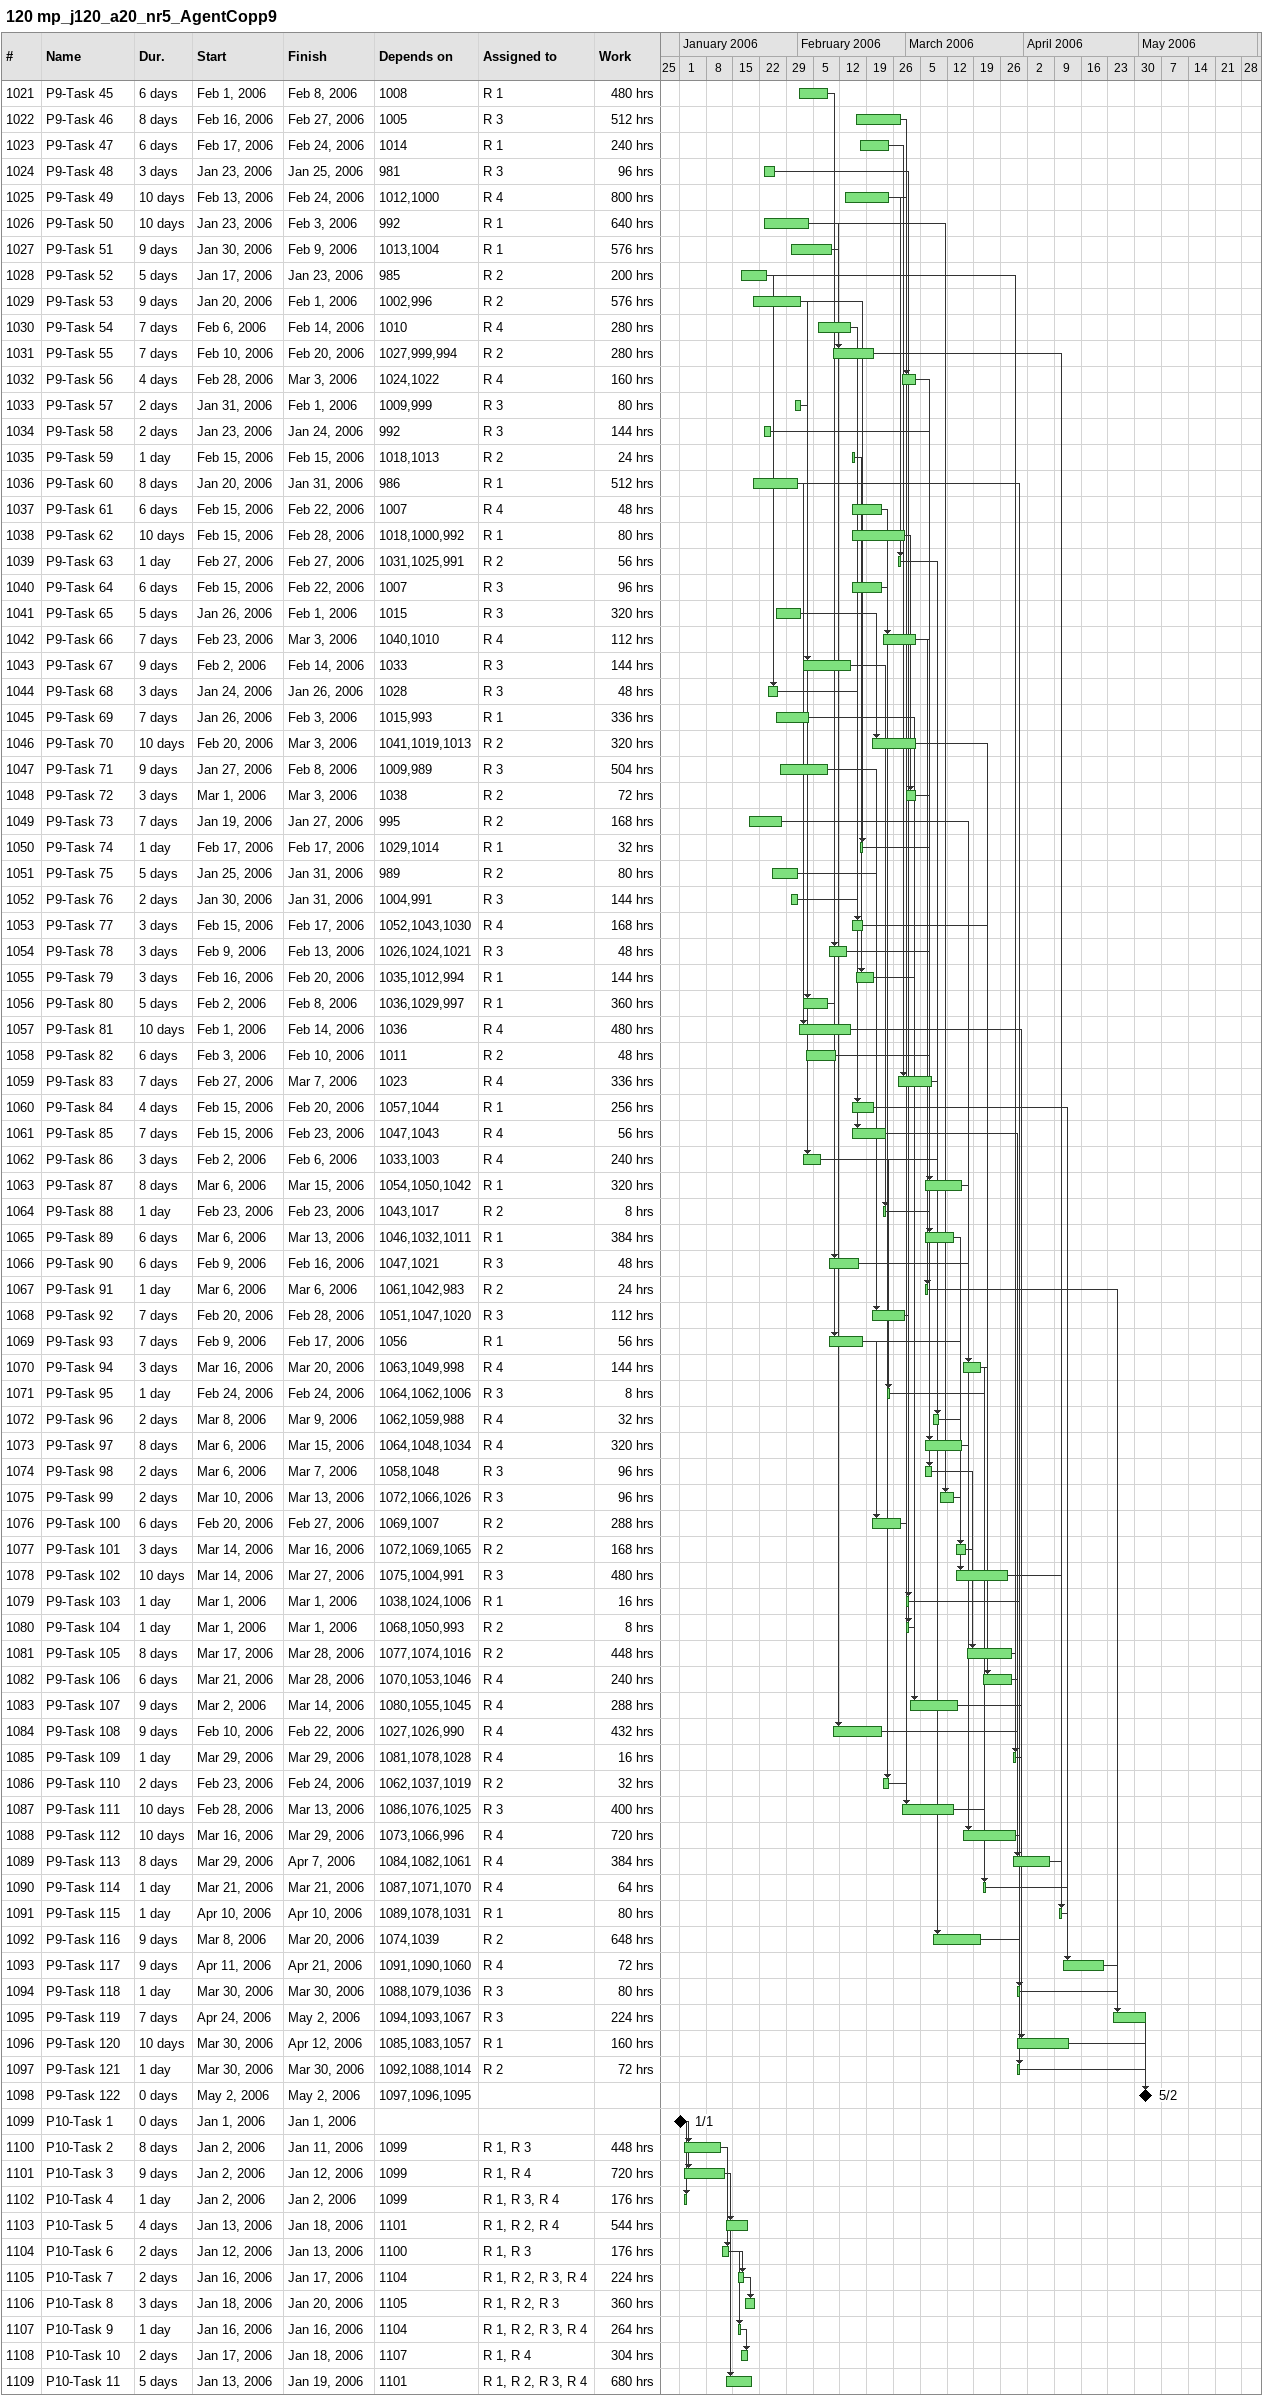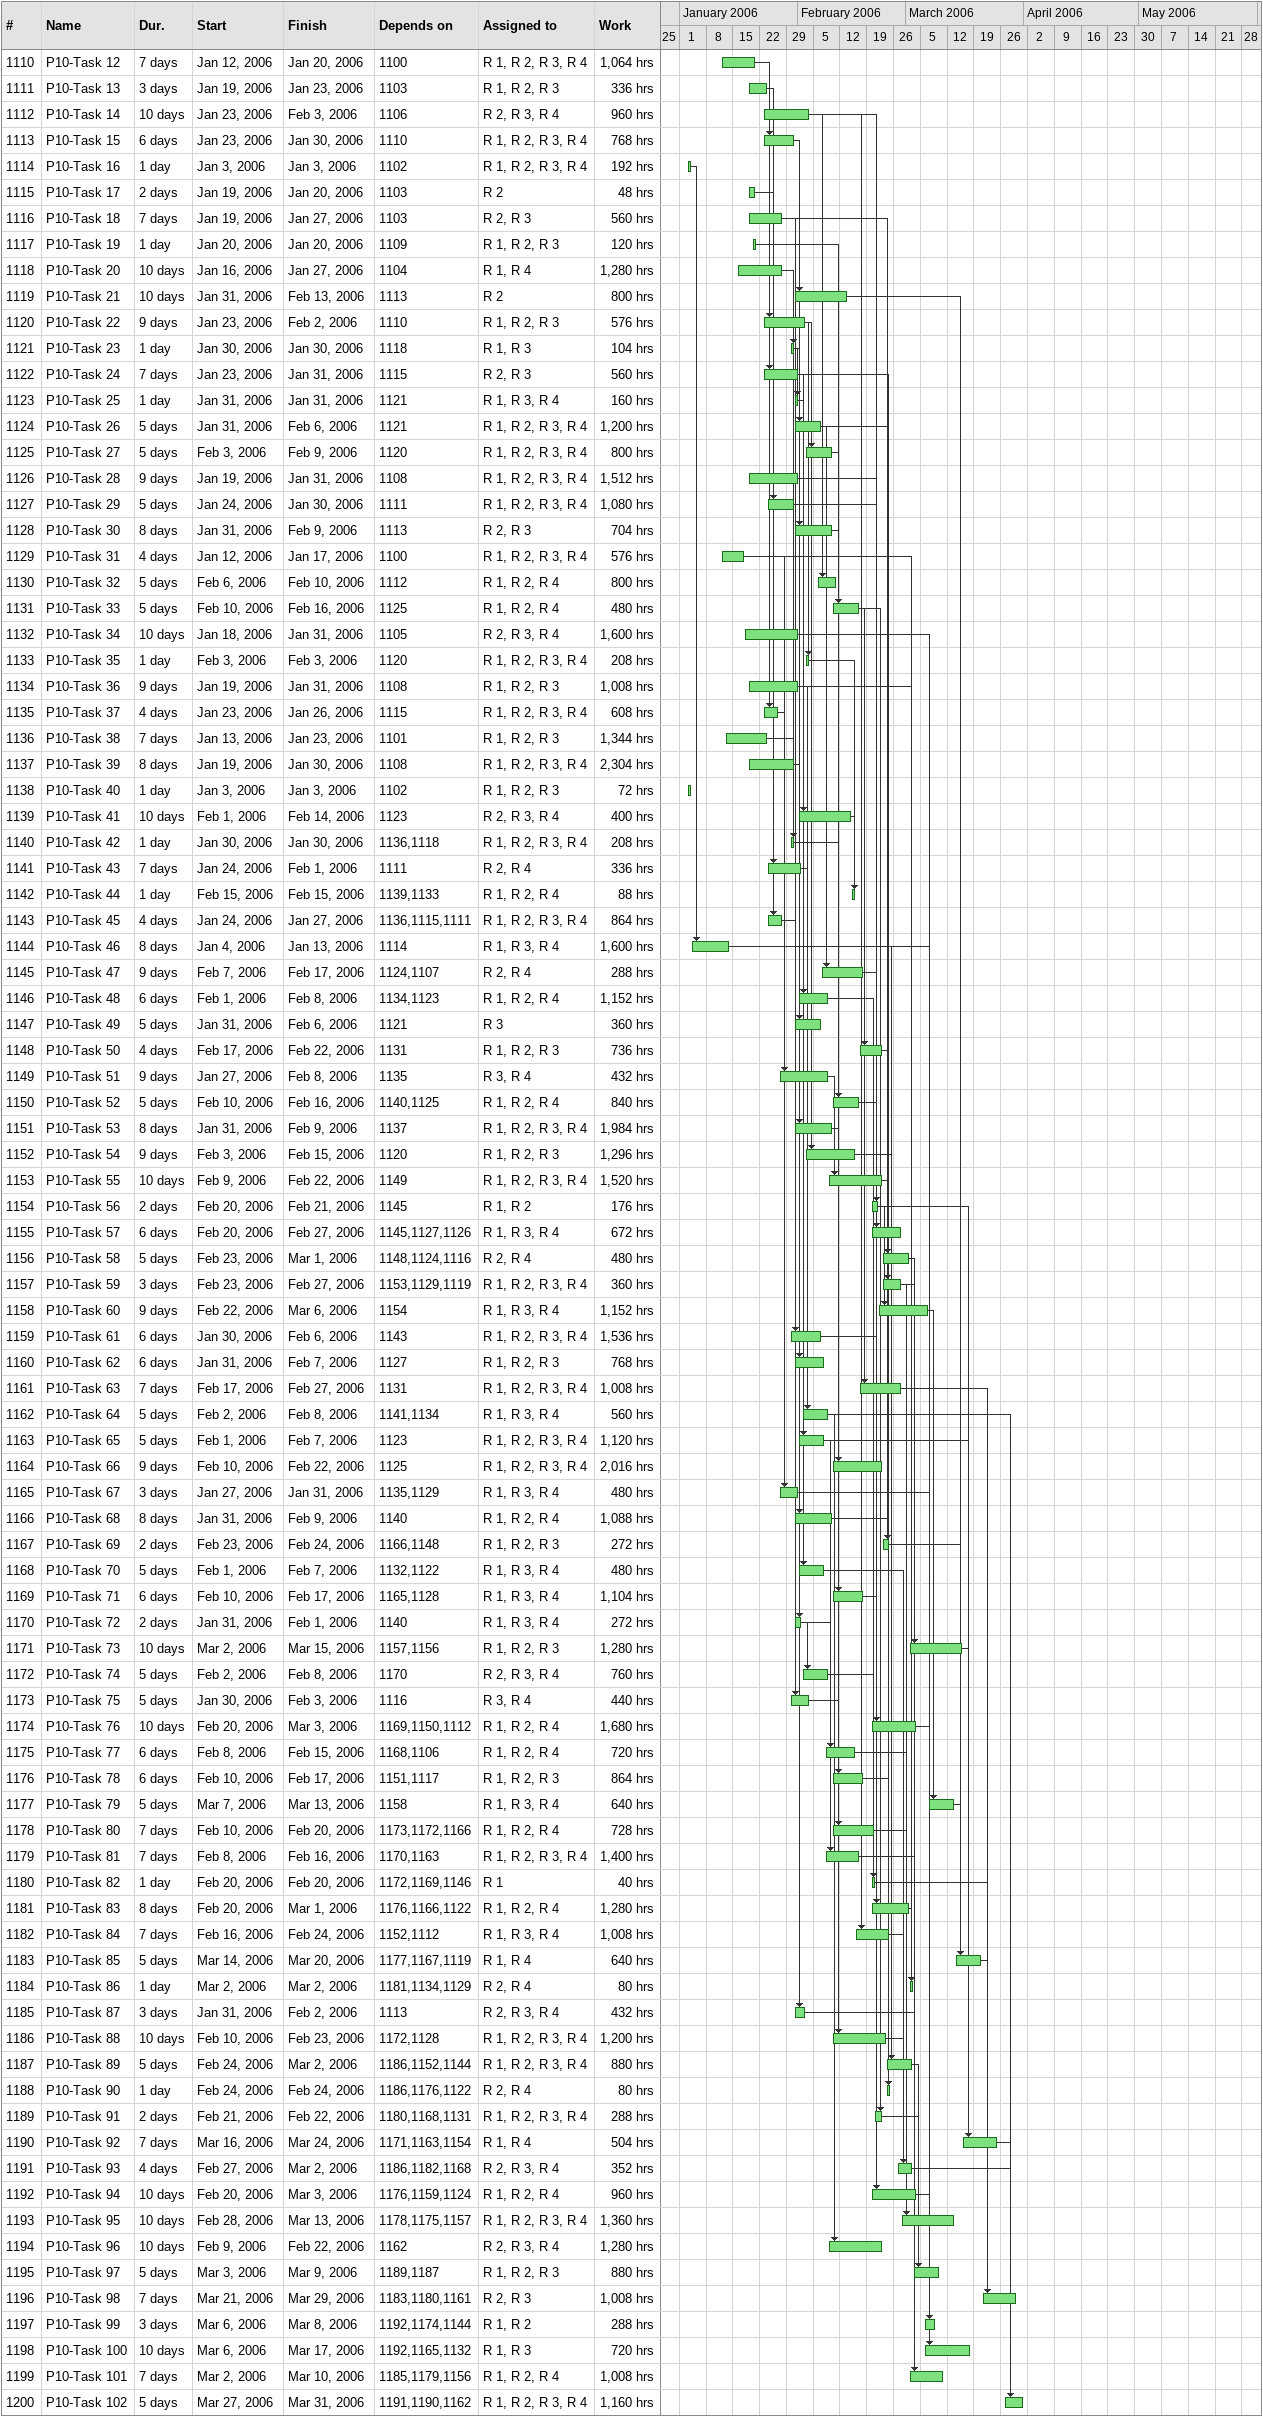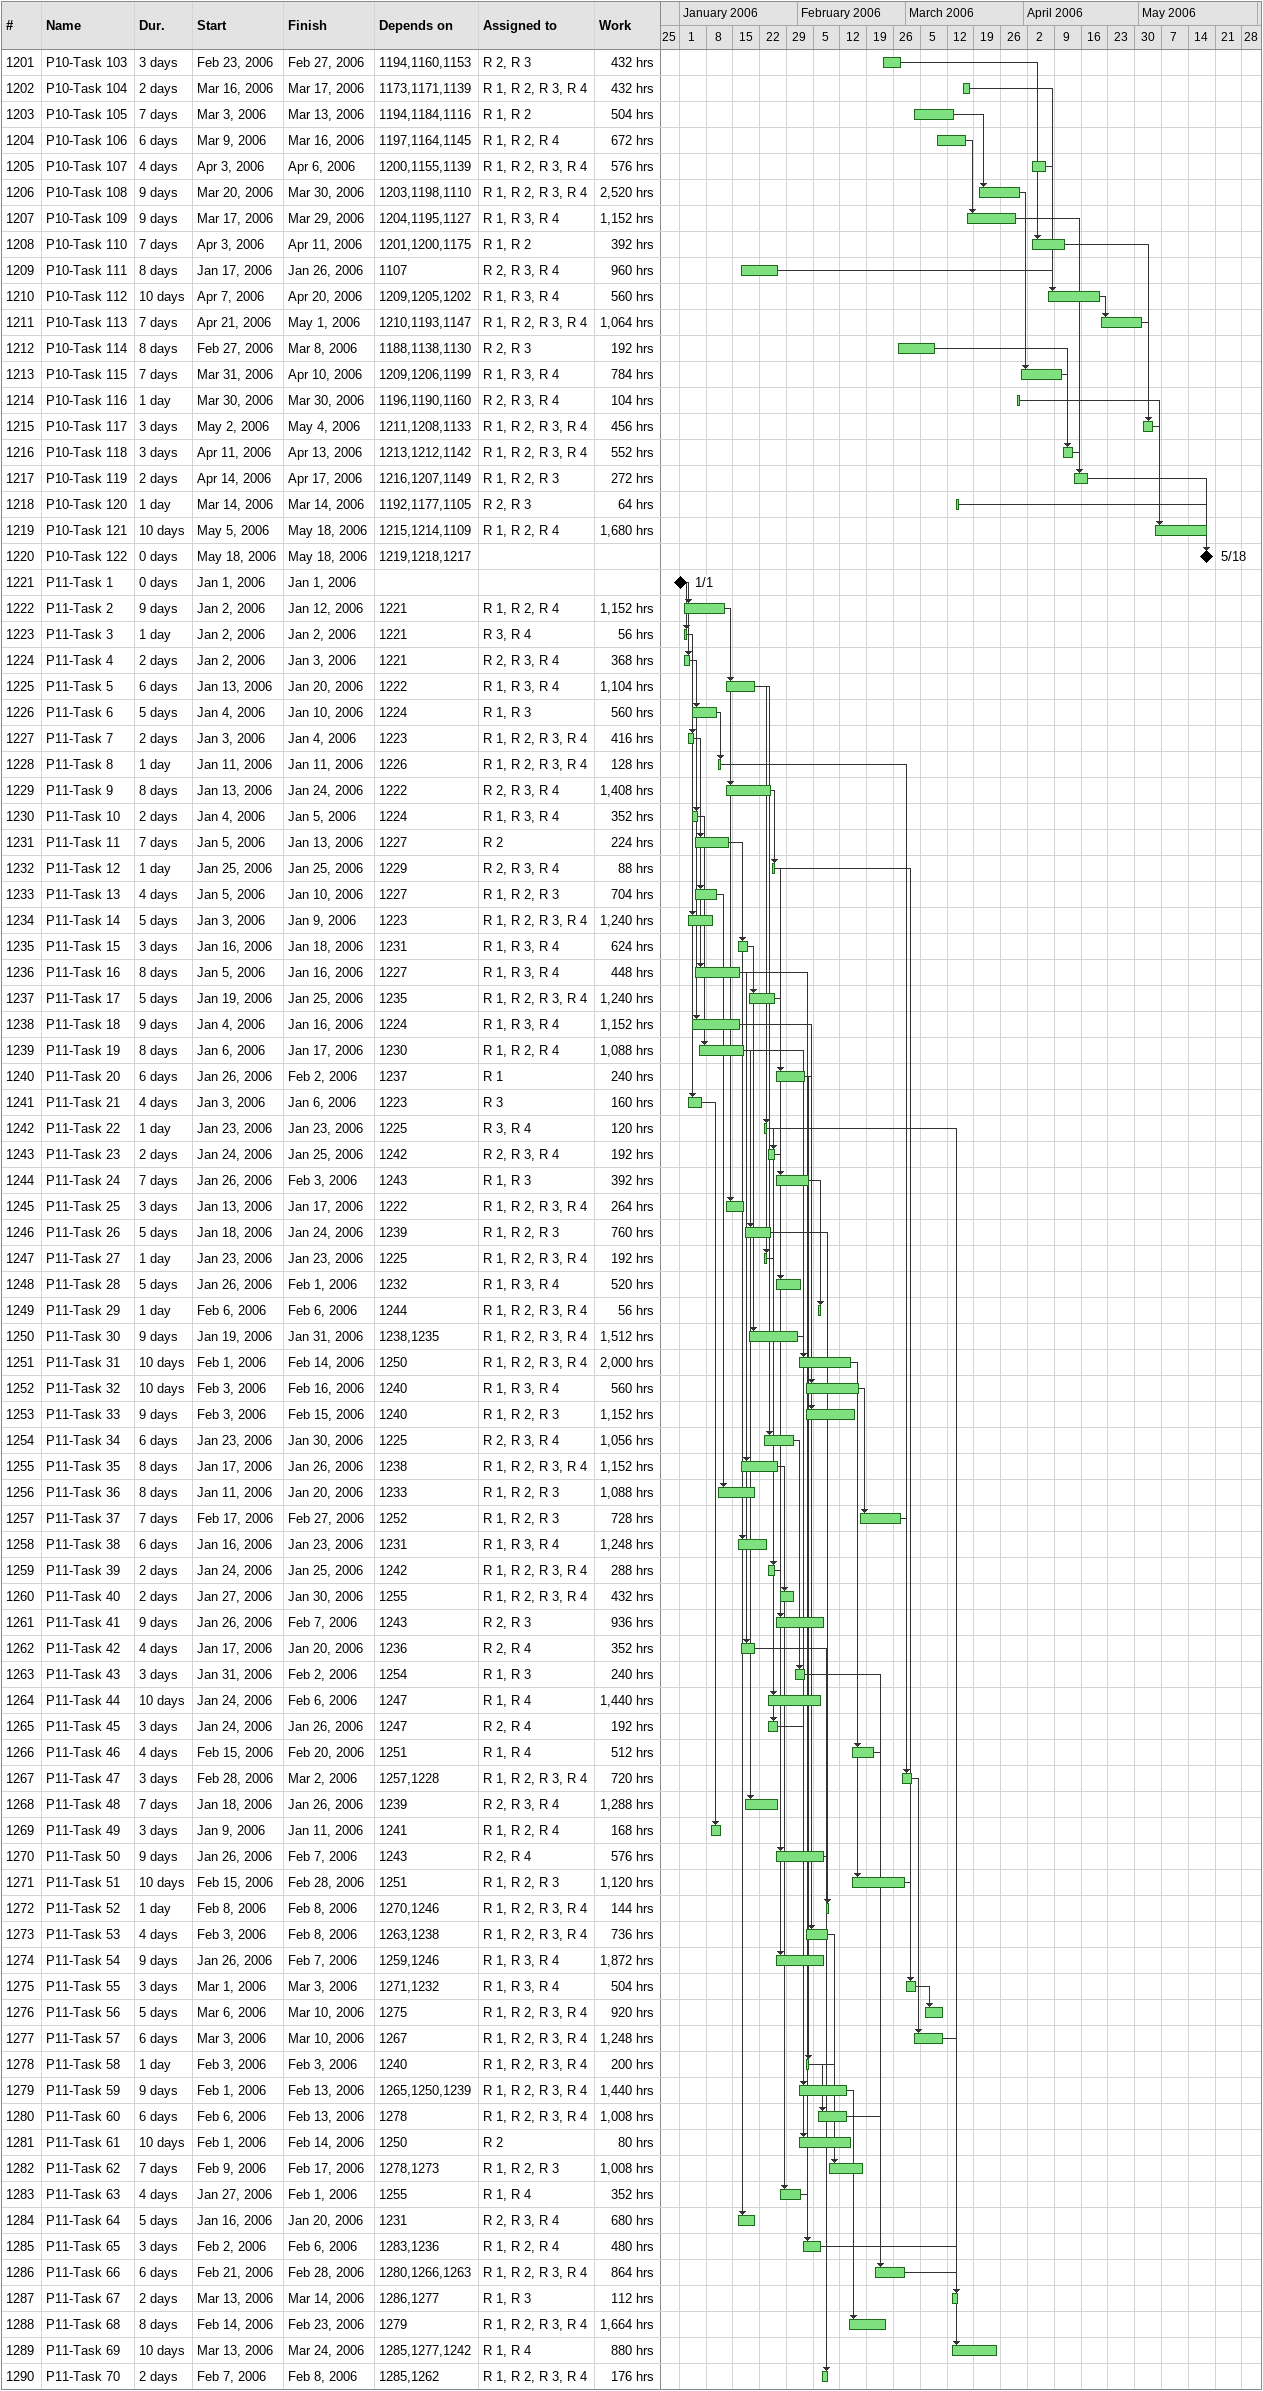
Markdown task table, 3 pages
120 mp_j120_a20_nr5_AgentCopp9

| ID | Task | Duration | Start | Finish | Predecessors | Resources | Work (h) |
|---|---|---|---|---|---|---|---|
| 1021 | P9-Task 45 | 6d | 2006-02-01 | 2006-02-08 | 1008 | R 1 | 480 |
| 1022 | P9-Task 46 | 8d | 2006-02-16 | 2006-02-27 | 1005 | R 3 | 512 |
| 1023 | P9-Task 47 | 6d | 2006-02-17 | 2006-02-24 | 1014 | R 1 | 240 |
| 1024 | P9-Task 48 | 3d | 2006-01-23 | 2006-01-25 | 981 | R 3 | 96 |
| 1025 | P9-Task 49 | 10d | 2006-02-13 | 2006-02-24 | 1012, 1000 | R 4 | 800 |
| 1026 | P9-Task 50 | 10d | 2006-01-23 | 2006-02-03 | 992 | R 1 | 640 |
| 1027 | P9-Task 51 | 9d | 2006-01-30 | 2006-02-09 | 1013, 1004 | R 1 | 576 |
| 1028 | P9-Task 52 | 5d | 2006-01-17 | 2006-01-23 | 985 | R 2 | 200 |
| 1029 | P9-Task 53 | 9d | 2006-01-20 | 2006-02-01 | 1002, 996 | R 2 | 576 |
| 1030 | P9-Task 54 | 7d | 2006-02-06 | 2006-02-14 | 1010 | R 4 | 280 |
| 1031 | P9-Task 55 | 7d | 2006-02-10 | 2006-02-20 | 1027, 999, 994 | R 2 | 280 |
| 1032 | P9-Task 56 | 4d | 2006-02-28 | 2006-03-03 | 1024, 1022 | R 4 | 160 |
| 1033 | P9-Task 57 | 2d | 2006-01-31 | 2006-02-01 | 1009, 999 | R 3 | 80 |
| 1034 | P9-Task 58 | 2d | 2006-01-23 | 2006-01-24 | 992 | R 3 | 144 |
| 1035 | P9-Task 59 | 1d | 2006-02-15 | 2006-02-15 | 1018, 1013 | R 2 | 24 |
| 1036 | P9-Task 60 | 8d | 2006-01-20 | 2006-01-31 | 986 | R 1 | 512 |
| 1037 | P9-Task 61 | 6d | 2006-02-15 | 2006-02-22 | 1007 | R 4 | 48 |
| 1038 | P9-Task 62 | 10d | 2006-02-15 | 2006-02-28 | 1018, 1000, 992 | R 1 | 80 |
| 1039 | P9-Task 63 | 1d | 2006-02-27 | 2006-02-27 | 1031, 1025, 991 | R 2 | 56 |
| 1040 | P9-Task 64 | 6d | 2006-02-15 | 2006-02-22 | 1007 | R 3 | 96 |
| 1041 | P9-Task 65 | 5d | 2006-01-26 | 2006-02-01 | 1015 | R 3 | 320 |
| 1042 | P9-Task 66 | 7d | 2006-02-23 | 2006-03-03 | 1040, 1010 | R 4 | 112 |
| 1043 | P9-Task 67 | 9d | 2006-02-02 | 2006-02-14 | 1033 | R 3 | 144 |
| 1044 | P9-Task 68 | 3d | 2006-01-24 | 2006-01-26 | 1028 | R 3 | 48 |
| 1045 | P9-Task 69 | 7d | 2006-01-26 | 2006-02-03 | 1015, 993 | R 1 | 336 |
| 1046 | P9-Task 70 | 10d | 2006-02-20 | 2006-03-03 | 1041, 1019, 1013 | R 2 | 320 |
| 1047 | P9-Task 71 | 9d | 2006-01-27 | 2006-02-08 | 1009, 989 | R 3 | 504 |
| 1048 | P9-Task 72 | 3d | 2006-03-01 | 2006-03-03 | 1038 | R 2 | 72 |
| 1049 | P9-Task 73 | 7d | 2006-01-19 | 2006-01-27 | 995 | R 2 | 168 |
| 1050 | P9-Task 74 | 1d | 2006-02-17 | 2006-02-17 | 1029, 1014 | R 1 | 32 |
| 1051 | P9-Task 75 | 5d | 2006-01-25 | 2006-01-31 | 989 | R 2 | 80 |
| 1052 | P9-Task 76 | 2d | 2006-01-30 | 2006-01-31 | 1004, 991 | R 3 | 144 |
| 1053 | P9-Task 77 | 3d | 2006-02-15 | 2006-02-17 | 1052, 1043, 1030 | R 4 | 168 |
| 1054 | P9-Task 78 | 3d | 2006-02-09 | 2006-02-13 | 1026, 1024, 1021 | R 3 | 48 |
| 1055 | P9-Task 79 | 3d | 2006-02-16 | 2006-02-20 | 1035, 1012, 994 | R 1 | 144 |
| 1056 | P9-Task 80 | 5d | 2006-02-02 | 2006-02-08 | 1036, 1029, 997 | R 1 | 360 |
| 1057 | P9-Task 81 | 10d | 2006-02-01 | 2006-02-14 | 1036 | R 4 | 480 |
| 1058 | P9-Task 82 | 6d | 2006-02-03 | 2006-02-10 | 1011 | R 2 | 48 |
| 1059 | P9-Task 83 | 7d | 2006-02-27 | 2006-03-07 | 1023 | R 4 | 336 |
| 1060 | P9-Task 84 | 4d | 2006-02-15 | 2006-02-20 | 1057, 1044 | R 1 | 256 |
| 1061 | P9-Task 85 | 7d | 2006-02-15 | 2006-02-23 | 1047, 1043 | R 4 | 56 |
| 1062 | P9-Task 86 | 3d | 2006-02-02 | 2006-02-06 | 1033, 1003 | R 4 | 240 |
| 1063 | P9-Task 87 | 8d | 2006-03-06 | 2006-03-15 | 1054, 1050, 1042 | R 1 | 320 |
| 1064 | P9-Task 88 | 1d | 2006-02-23 | 2006-02-23 | 1043, 1017 | R 2 | 8 |
| 1065 | P9-Task 89 | 6d | 2006-03-06 | 2006-03-13 | 1046, 1032, 1011 | R 1 | 384 |
| 1066 | P9-Task 90 | 6d | 2006-02-09 | 2006-02-16 | 1047, 1021 | R 3 | 48 |
| 1067 | P9-Task 91 | 1d | 2006-03-06 | 2006-03-06 | 1061, 1042, 983 | R 2 | 24 |
| 1068 | P9-Task 92 | 7d | 2006-02-20 | 2006-02-28 | 1051, 1047, 1020 | R 3 | 112 |
| 1069 | P9-Task 93 | 7d | 2006-02-09 | 2006-02-17 | 1056 | R 1 | 56 |
| 1070 | P9-Task 94 | 3d | 2006-03-16 | 2006-03-20 | 1063, 1049, 998 | R 4 | 144 |
| 1071 | P9-Task 95 | 1d | 2006-02-24 | 2006-02-24 | 1064, 1062, 1006 | R 3 | 8 |
| 1072 | P9-Task 96 | 2d | 2006-03-08 | 2006-03-09 | 1062, 1059, 988 | R 4 | 32 |
| 1073 | P9-Task 97 | 8d | 2006-03-06 | 2006-03-15 | 1064, 1048, 1034 | R 4 | 320 |
| 1074 | P9-Task 98 | 2d | 2006-03-06 | 2006-03-07 | 1058, 1048 | R 3 | 96 |
| 1075 | P9-Task 99 | 2d | 2006-03-10 | 2006-03-13 | 1072, 1066, 1026 | R 3 | 96 |
| 1076 | P9-Task 100 | 6d | 2006-02-20 | 2006-02-27 | 1069, 1007 | R 2 | 288 |
| 1077 | P9-Task 101 | 3d | 2006-03-14 | 2006-03-16 | 1072, 1069, 1065 | R 2 | 168 |
| 1078 | P9-Task 102 | 10d | 2006-03-14 | 2006-03-27 | 1075, 1004, 991 | R 3 | 480 |
| 1079 | P9-Task 103 | 1d | 2006-03-01 | 2006-03-01 | 1038, 1024, 1006 | R 1 | 16 |
| 1080 | P9-Task 104 | 1d | 2006-03-01 | 2006-03-01 | 1068, 1050, 993 | R 2 | 8 |
| 1081 | P9-Task 105 | 8d | 2006-03-17 | 2006-03-28 | 1077, 1074, 1016 | R 2 | 448 |
| 1082 | P9-Task 106 | 6d | 2006-03-21 | 2006-03-28 | 1070, 1053, 1046 | R 4 | 240 |
| 1083 | P9-Task 107 | 9d | 2006-03-02 | 2006-03-14 | 1080, 1055, 1045 | R 4 | 288 |
| 1084 | P9-Task 108 | 9d | 2006-02-10 | 2006-02-22 | 1027, 1026, 990 | R 4 | 432 |
| 1085 | P9-Task 109 | 1d | 2006-03-29 | 2006-03-29 | 1081, 1078, 1028 | R 4 | 16 |
| 1086 | P9-Task 110 | 2d | 2006-02-23 | 2006-02-24 | 1062, 1037, 1019 | R 2 | 32 |
| 1087 | P9-Task 111 | 10d | 2006-02-28 | 2006-03-13 | 1086, 1076, 1025 | R 3 | 400 |
| 1088 | P9-Task 112 | 10d | 2006-03-16 | 2006-03-29 | 1073, 1066, 996 | R 4 | 720 |
| 1089 | P9-Task 113 | 8d | 2006-03-29 | 2006-04-07 | 1084, 1082, 1061 | R 4 | 384 |
| 1090 | P9-Task 114 | 1d | 2006-03-21 | 2006-03-21 | 1087, 1071, 1070 | R 4 | 64 |
| 1091 | P9-Task 115 | 1d | 2006-04-10 | 2006-04-10 | 1089, 1078, 1031 | R 1 | 80 |
| 1092 | P9-Task 116 | 9d | 2006-03-08 | 2006-03-20 | 1074, 1039 | R 2 | 648 |
| 1093 | P9-Task 117 | 9d | 2006-04-11 | 2006-04-21 | 1091, 1090, 1060 | R 4 | 72 |
| 1094 | P9-Task 118 | 1d | 2006-03-30 | 2006-03-30 | 1088, 1079, 1036 | R 3 | 80 |
| 1095 | P9-Task 119 | 7d | 2006-04-24 | 2006-05-02 | 1094, 1093, 1067 | R 3 | 224 |
| 1096 | P9-Task 120 | 10d | 2006-03-30 | 2006-04-12 | 1085, 1083, 1057 | R 1 | 160 |
| 1097 | P9-Task 121 | 1d | 2006-03-30 | 2006-03-30 | 1092, 1088, 1014 | R 2 | 72 |
| 1098 | P9-Task 122 | 0d | 2006-05-02 | 2006-05-02 | 1097, 1096, 1095 |  |  |
| 1099 | P10-Task 1 | 0d | 2006-01-01 | 2006-01-01 |  |  |  |
| 1100 | P10-Task 2 | 8d | 2006-01-02 | 2006-01-11 | 1099 | R 1, R 3 | 448 |
| 1101 | P10-Task 3 | 9d | 2006-01-02 | 2006-01-12 | 1099 | R 1, R 4 | 720 |
| 1102 | P10-Task 4 | 1d | 2006-01-02 | 2006-01-02 | 1099 | R 1, R 3, R 4 | 176 |
| 1103 | P10-Task 5 | 4d | 2006-01-13 | 2006-01-18 | 1101 | R 1, R 2, R 4 | 544 |
| 1104 | P10-Task 6 | 2d | 2006-01-12 | 2006-01-13 | 1100 | R 1, R 3 | 176 |
| 1105 | P10-Task 7 | 2d | 2006-01-16 | 2006-01-17 | 1104 | R 1, R 2, R 3, R 4 | 224 |
| 1106 | P10-Task 8 | 3d | 2006-01-18 | 2006-01-20 | 1105 | R 1, R 2, R 3 | 360 |
| 1107 | P10-Task 9 | 1d | 2006-01-16 | 2006-01-16 | 1104 | R 1, R 2, R 3, R 4 | 264 |
| 1108 | P10-Task 10 | 2d | 2006-01-17 | 2006-01-18 | 1107 | R 1, R 4 | 304 |
| 1109 | P10-Task 11 | 5d | 2006-01-13 | 2006-01-19 | 1101 | R 1, R 2, R 3, R 4 | 680 |
| 1110 | P10-Task 12 | 7d | 2006-01-12 | 2006-01-20 | 1100 | R 1, R 2, R 3, R 4 | 1064 |
| 1111 | P10-Task 13 | 3d | 2006-01-19 | 2006-01-23 | 1103 | R 1, R 2, R 3 | 336 |
| 1112 | P10-Task 14 | 10d | 2006-01-23 | 2006-02-03 | 1106 | R 2, R 3, R 4 | 960 |
| 1113 | P10-Task 15 | 6d | 2006-01-23 | 2006-01-30 | 1110 | R 1, R 2, R 3, R 4 | 768 |
| 1114 | P10-Task 16 | 1d | 2006-01-03 | 2006-01-03 | 1102 | R 1, R 2, R 3, R 4 | 192 |
| 1115 | P10-Task 17 | 2d | 2006-01-19 | 2006-01-20 | 1103 | R 2 | 48 |
| 1116 | P10-Task 18 | 7d | 2006-01-19 | 2006-01-27 | 1103 | R 2, R 3 | 560 |
| 1117 | P10-Task 19 | 1d | 2006-01-20 | 2006-01-20 | 1109 | R 1, R 2, R 3 | 120 |
| 1118 | P10-Task 20 | 10d | 2006-01-16 | 2006-01-27 | 1104 | R 1, R 4 | 1280 |
| 1119 | P10-Task 21 | 10d | 2006-01-31 | 2006-02-13 | 1113 | R 2 | 800 |
| 1120 | P10-Task 22 | 9d | 2006-01-23 | 2006-02-02 | 1110 | R 1, R 2, R 3 | 576 |
| 1121 | P10-Task 23 | 1d | 2006-01-30 | 2006-01-30 | 1118 | R 1, R 3 | 104 |
| 1122 | P10-Task 24 | 7d | 2006-01-23 | 2006-01-31 | 1115 | R 2, R 3 | 560 |
| 1123 | P10-Task 25 | 1d | 2006-01-31 | 2006-01-31 | 1121 | R 1, R 3, R 4 | 160 |
| 1124 | P10-Task 26 | 5d | 2006-01-31 | 2006-02-06 | 1121 | R 1, R 2, R 3, R 4 | 1200 |
| 1125 | P10-Task 27 | 5d | 2006-02-03 | 2006-02-09 | 1120 | R 1, R 2, R 3, R 4 | 800 |
| 1126 | P10-Task 28 | 9d | 2006-01-19 | 2006-01-31 | 1108 | R 1, R 2, R 3, R 4 | 1512 |
| 1127 | P10-Task 29 | 5d | 2006-01-24 | 2006-01-30 | 1111 | R 1, R 2, R 3, R 4 | 1080 |
| 1128 | P10-Task 30 | 8d | 2006-01-31 | 2006-02-09 | 1113 | R 2, R 3 | 704 |
| 1129 | P10-Task 31 | 4d | 2006-01-12 | 2006-01-17 | 1100 | R 1, R 2, R 3, R 4 | 576 |
| 1130 | P10-Task 32 | 5d | 2006-02-06 | 2006-02-10 | 1112 | R 1, R 2, R 4 | 800 |
| 1131 | P10-Task 33 | 5d | 2006-02-10 | 2006-02-16 | 1125 | R 1, R 2, R 4 | 480 |
| 1132 | P10-Task 34 | 10d | 2006-01-18 | 2006-01-31 | 1105 | R 2, R 3, R 4 | 1600 |
| 1133 | P10-Task 35 | 1d | 2006-02-03 | 2006-02-03 | 1120 | R 1, R 2, R 3, R 4 | 208 |
| 1134 | P10-Task 36 | 9d | 2006-01-19 | 2006-01-31 | 1108 | R 1, R 2, R 3 | 1008 |
| 1135 | P10-Task 37 | 4d | 2006-01-23 | 2006-01-26 | 1115 | R 1, R 2, R 3, R 4 | 608 |
| 1136 | P10-Task 38 | 7d | 2006-01-13 | 2006-01-23 | 1101 | R 1, R 2, R 3 | 1344 |
| 1137 | P10-Task 39 | 8d | 2006-01-19 | 2006-01-30 | 1108 | R 1, R 2, R 3, R 4 | 2304 |
| 1138 | P10-Task 40 | 1d | 2006-01-03 | 2006-01-03 | 1102 | R 1, R 2, R 3 | 72 |
| 1139 | P10-Task 41 | 10d | 2006-02-01 | 2006-02-14 | 1123 | R 2, R 3, R 4 | 400 |
| 1140 | P10-Task 42 | 1d | 2006-01-30 | 2006-01-30 | 1136, 1118 | R 1, R 2, R 3, R 4 | 208 |
| 1141 | P10-Task 43 | 7d | 2006-01-24 | 2006-02-01 | 1111 | R 2, R 4 | 336 |
| 1142 | P10-Task 44 | 1d | 2006-02-15 | 2006-02-15 | 1139, 1133 | R 1, R 2, R 4 | 88 |
| 1143 | P10-Task 45 | 4d | 2006-01-24 | 2006-01-27 | 1136, 1115, 1111 | R 1, R 2, R 3, R 4 | 864 |
| 1144 | P10-Task 46 | 8d | 2006-01-04 | 2006-01-13 | 1114 | R 1, R 3, R 4 | 1600 |
| 1145 | P10-Task 47 | 9d | 2006-02-07 | 2006-02-17 | 1124, 1107 | R 2, R 4 | 288 |
| 1146 | P10-Task 48 | 6d | 2006-02-01 | 2006-02-08 | 1134, 1123 | R 1, R 2, R 4 | 1152 |
| 1147 | P10-Task 49 | 5d | 2006-01-31 | 2006-02-06 | 1121 | R 3 | 360 |
| 1148 | P10-Task 50 | 4d | 2006-02-17 | 2006-02-22 | 1131 | R 1, R 2, R 3 | 736 |
| 1149 | P10-Task 51 | 9d | 2006-01-27 | 2006-02-08 | 1135 | R 3, R 4 | 432 |
| 1150 | P10-Task 52 | 5d | 2006-02-10 | 2006-02-16 | 1140, 1125 | R 1, R 2, R 4 | 840 |
| 1151 | P10-Task 53 | 8d | 2006-01-31 | 2006-02-09 | 1137 | R 1, R 2, R 3, R 4 | 1984 |
| 1152 | P10-Task 54 | 9d | 2006-02-03 | 2006-02-15 | 1120 | R 1, R 2, R 3 | 1296 |
| 1153 | P10-Task 55 | 10d | 2006-02-09 | 2006-02-22 | 1149 | R 1, R 2, R 3, R 4 | 1520 |
| 1154 | P10-Task 56 | 2d | 2006-02-20 | 2006-02-21 | 1145 | R 1, R 2 | 176 |
| 1155 | P10-Task 57 | 6d | 2006-02-20 | 2006-02-27 | 1145, 1127, 1126 | R 1, R 3, R 4 | 672 |
| 1156 | P10-Task 58 | 5d | 2006-02-23 | 2006-03-01 | 1148, 1124, 1116 | R 2, R 4 | 480 |
| 1157 | P10-Task 59 | 3d | 2006-02-23 | 2006-02-27 | 1153, 1129, 1119 | R 1, R 2, R 3, R 4 | 360 |
| 1158 | P10-Task 60 | 9d | 2006-02-22 | 2006-03-06 | 1154 | R 1, R 3, R 4 | 1152 |
| 1159 | P10-Task 61 | 6d | 2006-01-30 | 2006-02-06 | 1143 | R 1, R 2, R 3, R 4 | 1536 |
| 1160 | P10-Task 62 | 6d | 2006-01-31 | 2006-02-07 | 1127 | R 1, R 2, R 3 | 768 |
| 1161 | P10-Task 63 | 7d | 2006-02-17 | 2006-02-27 | 1131 | R 1, R 2, R 3, R 4 | 1008 |
| 1162 | P10-Task 64 | 5d | 2006-02-02 | 2006-02-08 | 1141, 1134 | R 1, R 3, R 4 | 560 |
| 1163 | P10-Task 65 | 5d | 2006-02-01 | 2006-02-07 | 1123 | R 1, R 2, R 3, R 4 | 1120 |
| 1164 | P10-Task 66 | 9d | 2006-02-10 | 2006-02-22 | 1125 | R 1, R 2, R 3, R 4 | 2016 |
| 1165 | P10-Task 67 | 3d | 2006-01-27 | 2006-01-31 | 1135, 1129 | R 1, R 3, R 4 | 480 |
| 1166 | P10-Task 68 | 8d | 2006-01-31 | 2006-02-09 | 1140 | R 1, R 2, R 4 | 1088 |
| 1167 | P10-Task 69 | 2d | 2006-02-23 | 2006-02-24 | 1166, 1148 | R 1, R 2, R 3 | 272 |
| 1168 | P10-Task 70 | 5d | 2006-02-01 | 2006-02-07 | 1132, 1122 | R 1, R 3, R 4 | 480 |
| 1169 | P10-Task 71 | 6d | 2006-02-10 | 2006-02-17 | 1165, 1128 | R 1, R 3, R 4 | 1104 |
| 1170 | P10-Task 72 | 2d | 2006-01-31 | 2006-02-01 | 1140 | R 1, R 3, R 4 | 272 |
| 1171 | P10-Task 73 | 10d | 2006-03-02 | 2006-03-15 | 1157, 1156 | R 1, R 2, R 3 | 1280 |
| 1172 | P10-Task 74 | 5d | 2006-02-02 | 2006-02-08 | 1170 | R 2, R 3, R 4 | 760 |
| 1173 | P10-Task 75 | 5d | 2006-01-30 | 2006-02-03 | 1116 | R 3, R 4 | 440 |
| 1174 | P10-Task 76 | 10d | 2006-02-20 | 2006-03-03 | 1169, 1150, 1112 | R 1, R 2, R 4 | 1680 |
| 1175 | P10-Task 77 | 6d | 2006-02-08 | 2006-02-15 | 1168, 1106 | R 1, R 2, R 4 | 720 |
| 1176 | P10-Task 78 | 6d | 2006-02-10 | 2006-02-17 | 1151, 1117 | R 1, R 2, R 3 | 864 |
| 1177 | P10-Task 79 | 5d | 2006-03-07 | 2006-03-13 | 1158 | R 1, R 3, R 4 | 640 |
| 1178 | P10-Task 80 | 7d | 2006-02-10 | 2006-02-20 | 1173, 1172, 1166 | R 1, R 2, R 4 | 728 |
| 1179 | P10-Task 81 | 7d | 2006-02-08 | 2006-02-16 | 1170, 1163 | R 1, R 2, R 3, R 4 | 1400 |
| 1180 | P10-Task 82 | 1d | 2006-02-20 | 2006-02-20 | 1172, 1169, 1146 | R 1 | 40 |
| 1181 | P10-Task 83 | 8d | 2006-02-20 | 2006-03-01 | 1176, 1166, 1122 | R 1, R 2, R 4 | 1280 |
| 1182 | P10-Task 84 | 7d | 2006-02-16 | 2006-02-24 | 1152, 1112 | R 1, R 3, R 4 | 1008 |
| 1183 | P10-Task 85 | 5d | 2006-03-14 | 2006-03-20 | 1177, 1167, 1119 | R 1, R 4 | 640 |
| 1184 | P10-Task 86 | 1d | 2006-03-02 | 2006-03-02 | 1181, 1134, 1129 | R 2, R 4 | 80 |
| 1185 | P10-Task 87 | 3d | 2006-01-31 | 2006-02-02 | 1113 | R 2, R 3, R 4 | 432 |
| 1186 | P10-Task 88 | 10d | 2006-02-10 | 2006-02-23 | 1172, 1128 | R 1, R 2, R 3, R 4 | 1200 |
| 1187 | P10-Task 89 | 5d | 2006-02-24 | 2006-03-02 | 1186, 1152, 1144 | R 1, R 2, R 3, R 4 | 880 |
| 1188 | P10-Task 90 | 1d | 2006-02-24 | 2006-02-24 | 1186, 1176, 1122 | R 2, R 4 | 80 |
| 1189 | P10-Task 91 | 2d | 2006-02-21 | 2006-02-22 | 1180, 1168, 1131 | R 1, R 2, R 3, R 4 | 288 |
| 1190 | P10-Task 92 | 7d | 2006-03-16 | 2006-03-24 | 1171, 1163, 1154 | R 1, R 4 | 504 |
| 1191 | P10-Task 93 | 4d | 2006-02-27 | 2006-03-02 | 1186, 1182, 1168 | R 2, R 3, R 4 | 352 |
| 1192 | P10-Task 94 | 10d | 2006-02-20 | 2006-03-03 | 1176, 1159, 1124 | R 1, R 2, R 4 | 960 |
| 1193 | P10-Task 95 | 10d | 2006-02-28 | 2006-03-13 | 1178, 1175, 1157 | R 1, R 2, R 3, R 4 | 1360 |
| 1194 | P10-Task 96 | 10d | 2006-02-09 | 2006-02-22 | 1162 | R 2, R 3, R 4 | 1280 |
| 1195 | P10-Task 97 | 5d | 2006-03-03 | 2006-03-09 | 1189, 1187 | R 1, R 2, R 3 | 880 |
| 1196 | P10-Task 98 | 7d | 2006-03-21 | 2006-03-29 | 1183, 1180, 1161 | R 2, R 3 | 1008 |
| 1197 | P10-Task 99 | 3d | 2006-03-06 | 2006-03-08 | 1192, 1174, 1144 | R 1, R 2 | 288 |
| 1198 | P10-Task 100 | 10d | 2006-03-06 | 2006-03-17 | 1192, 1165, 1132 | R 1, R 3 | 720 |
| 1199 | P10-Task 101 | 7d | 2006-03-02 | 2006-03-10 | 1185, 1179, 1156 | R 1, R 2, R 4 | 1008 |
| 1200 | P10-Task 102 | 5d | 2006-03-27 | 2006-03-31 | 1191, 1190, 1162 | R 1, R 2, R 3, R 4 | 1160 |
| 1201 | P10-Task 103 | 3d | 2006-02-23 | 2006-02-27 | 1194, 1160, 1153 | R 2, R 3 | 432 |
| 1202 | P10-Task 104 | 2d | 2006-03-16 | 2006-03-17 | 1173, 1171, 1139 | R 1, R 2, R 3, R 4 | 432 |
| 1203 | P10-Task 105 | 7d | 2006-03-03 | 2006-03-13 | 1194, 1184, 1116 | R 1, R 2 | 504 |
| 1204 | P10-Task 106 | 6d | 2006-03-09 | 2006-03-16 | 1197, 1164, 1145 | R 1, R 2, R 4 | 672 |
| 1205 | P10-Task 107 | 4d | 2006-04-03 | 2006-04-06 | 1200, 1155, 1139 | R 1, R 2, R 3, R 4 | 576 |
| 1206 | P10-Task 108 | 9d | 2006-03-20 | 2006-03-30 | 1203, 1198, 1110 | R 1, R 2, R 3, R 4 | 2520 |
| 1207 | P10-Task 109 | 9d | 2006-03-17 | 2006-03-29 | 1204, 1195, 1127 | R 1, R 3, R 4 | 1152 |
| 1208 | P10-Task 110 | 7d | 2006-04-03 | 2006-04-11 | 1201, 1200, 1175 | R 1, R 2 | 392 |
| 1209 | P10-Task 111 | 8d | 2006-01-17 | 2006-01-26 | 1107 | R 2, R 3, R 4 | 960 |
| 1210 | P10-Task 112 | 10d | 2006-04-07 | 2006-04-20 | 1209, 1205, 1202 | R 1, R 3, R 4 | 560 |
| 1211 | P10-Task 113 | 7d | 2006-04-21 | 2006-05-01 | 1210, 1193, 1147 | R 1, R 2, R 3, R 4 | 1064 |
| 1212 | P10-Task 114 | 8d | 2006-02-27 | 2006-03-08 | 1188, 1138, 1130 | R 2, R 3 | 192 |
| 1213 | P10-Task 115 | 7d | 2006-03-31 | 2006-04-10 | 1209, 1206, 1199 | R 1, R 3, R 4 | 784 |
| 1214 | P10-Task 116 | 1d | 2006-03-30 | 2006-03-30 | 1196, 1190, 1160 | R 2, R 3, R 4 | 104 |
| 1215 | P10-Task 117 | 3d | 2006-05-02 | 2006-05-04 | 1211, 1208, 1133 | R 1, R 2, R 3, R 4 | 456 |
| 1216 | P10-Task 118 | 3d | 2006-04-11 | 2006-04-13 | 1213, 1212, 1142 | R 1, R 2, R 3, R 4 | 552 |
| 1217 | P10-Task 119 | 2d | 2006-04-14 | 2006-04-17 | 1216, 1207, 1149 | R 1, R 2, R 3 | 272 |
| 1218 | P10-Task 120 | 1d | 2006-03-14 | 2006-03-14 | 1192, 1177, 1105 | R 2, R 3 | 64 |
| 1219 | P10-Task 121 | 10d | 2006-05-05 | 2006-05-18 | 1215, 1214, 1109 | R 1, R 2, R 4 | 1680 |
| 1220 | P10-Task 122 | 0d | 2006-05-18 | 2006-05-18 | 1219, 1218, 1217 |  |  |
| 1221 | P11-Task 1 | 0d | 2006-01-01 | 2006-01-01 |  |  |  |
| 1222 | P11-Task 2 | 9d | 2006-01-02 | 2006-01-12 | 1221 | R 1, R 2, R 4 | 1152 |
| 1223 | P11-Task 3 | 1d | 2006-01-02 | 2006-01-02 | 1221 | R 3, R 4 | 56 |
| 1224 | P11-Task 4 | 2d | 2006-01-02 | 2006-01-03 | 1221 | R 2, R 3, R 4 | 368 |
| 1225 | P11-Task 5 | 6d | 2006-01-13 | 2006-01-20 | 1222 | R 1, R 3, R 4 | 1104 |
| 1226 | P11-Task 6 | 5d | 2006-01-04 | 2006-01-10 | 1224 | R 1, R 3 | 560 |
| 1227 | P11-Task 7 | 2d | 2006-01-03 | 2006-01-04 | 1223 | R 1, R 2, R 3, R 4 | 416 |
| 1228 | P11-Task 8 | 1d | 2006-01-11 | 2006-01-11 | 1226 | R 1, R 2, R 3, R 4 | 128 |
| 1229 | P11-Task 9 | 8d | 2006-01-13 | 2006-01-24 | 1222 | R 2, R 3, R 4 | 1408 |
| 1230 | P11-Task 10 | 2d | 2006-01-04 | 2006-01-05 | 1224 | R 1, R 3, R 4 | 352 |
| 1231 | P11-Task 11 | 7d | 2006-01-05 | 2006-01-13 | 1227 | R 2 | 224 |
| 1232 | P11-Task 12 | 1d | 2006-01-25 | 2006-01-25 | 1229 | R 2, R 3, R 4 | 88 |
| 1233 | P11-Task 13 | 4d | 2006-01-05 | 2006-01-10 | 1227 | R 1, R 2, R 3 | 704 |
| 1234 | P11-Task 14 | 5d | 2006-01-03 | 2006-01-09 | 1223 | R 1, R 2, R 3, R 4 | 1240 |
| 1235 | P11-Task 15 | 3d | 2006-01-16 | 2006-01-18 | 1231 | R 1, R 3, R 4 | 624 |
| 1236 | P11-Task 16 | 8d | 2006-01-05 | 2006-01-16 | 1227 | R 1, R 3, R 4 | 448 |
| 1237 | P11-Task 17 | 5d | 2006-01-19 | 2006-01-25 | 1235 | R 1, R 2, R 3, R 4 | 1240 |
| 1238 | P11-Task 18 | 9d | 2006-01-04 | 2006-01-16 | 1224 | R 1, R 3, R 4 | 1152 |
| 1239 | P11-Task 19 | 8d | 2006-01-06 | 2006-01-17 | 1230 | R 1, R 2, R 4 | 1088 |
| 1240 | P11-Task 20 | 6d | 2006-01-26 | 2006-02-02 | 1237 | R 1 | 240 |
| 1241 | P11-Task 21 | 4d | 2006-01-03 | 2006-01-06 | 1223 | R 3 | 160 |
| 1242 | P11-Task 22 | 1d | 2006-01-23 | 2006-01-23 | 1225 | R 3, R 4 | 120 |
| 1243 | P11-Task 23 | 2d | 2006-01-24 | 2006-01-25 | 1242 | R 2, R 3, R 4 | 192 |
| 1244 | P11-Task 24 | 7d | 2006-01-26 | 2006-02-03 | 1243 | R 1, R 3 | 392 |
| 1245 | P11-Task 25 | 3d | 2006-01-13 | 2006-01-17 | 1222 | R 1, R 2, R 3, R 4 | 264 |
| 1246 | P11-Task 26 | 5d | 2006-01-18 | 2006-01-24 | 1239 | R 1, R 2, R 3 | 760 |
| 1247 | P11-Task 27 | 1d | 2006-01-23 | 2006-01-23 | 1225 | R 1, R 2, R 3, R 4 | 192 |
| 1248 | P11-Task 28 | 5d | 2006-01-26 | 2006-02-01 | 1232 | R 1, R 3, R 4 | 520 |
| 1249 | P11-Task 29 | 1d | 2006-02-06 | 2006-02-06 | 1244 | R 1, R 2, R 3, R 4 | 56 |
| 1250 | P11-Task 30 | 9d | 2006-01-19 | 2006-01-31 | 1238, 1235 | R 1, R 2, R 3, R 4 | 1512 |
| 1251 | P11-Task 31 | 10d | 2006-02-01 | 2006-02-14 | 1250 | R 1, R 2, R 3, R 4 | 2000 |
| 1252 | P11-Task 32 | 10d | 2006-02-03 | 2006-02-16 | 1240 | R 1, R 3, R 4 | 560 |
| 1253 | P11-Task 33 | 9d | 2006-02-03 | 2006-02-15 | 1240 | R 1, R 2, R 3 | 1152 |
| 1254 | P11-Task 34 | 6d | 2006-01-23 | 2006-01-30 | 1225 | R 2, R 3, R 4 | 1056 |
| 1255 | P11-Task 35 | 8d | 2006-01-17 | 2006-01-26 | 1238 | R 1, R 2, R 3, R 4 | 1152 |
| 1256 | P11-Task 36 | 8d | 2006-01-11 | 2006-01-20 | 1233 | R 1, R 2, R 3 | 1088 |
| 1257 | P11-Task 37 | 7d | 2006-02-17 | 2006-02-27 | 1252 | R 1, R 2, R 3 | 728 |
| 1258 | P11-Task 38 | 6d | 2006-01-16 | 2006-01-23 | 1231 | R 1, R 3, R 4 | 1248 |
| 1259 | P11-Task 39 | 2d | 2006-01-24 | 2006-01-25 | 1242 | R 1, R 2, R 3, R 4 | 288 |
| 1260 | P11-Task 40 | 2d | 2006-01-27 | 2006-01-30 | 1255 | R 1, R 2, R 3, R 4 | 432 |
| 1261 | P11-Task 41 | 9d | 2006-01-26 | 2006-02-07 | 1243 | R 2, R 3 | 936 |
| 1262 | P11-Task 42 | 4d | 2006-01-17 | 2006-01-20 | 1236 | R 2, R 4 | 352 |
| 1263 | P11-Task 43 | 3d | 2006-01-31 | 2006-02-02 | 1254 | R 1, R 3 | 240 |
| 1264 | P11-Task 44 | 10d | 2006-01-24 | 2006-02-06 | 1247 | R 1, R 4 | 1440 |
| 1265 | P11-Task 45 | 3d | 2006-01-24 | 2006-01-26 | 1247 | R 2, R 4 | 192 |
| 1266 | P11-Task 46 | 4d | 2006-02-15 | 2006-02-20 | 1251 | R 1, R 4 | 512 |
| 1267 | P11-Task 47 | 3d | 2006-02-28 | 2006-03-02 | 1257, 1228 | R 1, R 2, R 3, R 4 | 720 |
| 1268 | P11-Task 48 | 7d | 2006-01-18 | 2006-01-26 | 1239 | R 2, R 3, R 4 | 1288 |
| 1269 | P11-Task 49 | 3d | 2006-01-09 | 2006-01-11 | 1241 | R 1, R 2, R 4 | 168 |
| 1270 | P11-Task 50 | 9d | 2006-01-26 | 2006-02-07 | 1243 | R 2, R 4 | 576 |
| 1271 | P11-Task 51 | 10d | 2006-02-15 | 2006-02-28 | 1251 | R 1, R 2, R 3 | 1120 |
| 1272 | P11-Task 52 | 1d | 2006-02-08 | 2006-02-08 | 1270, 1246 | R 1, R 2, R 3, R 4 | 144 |
| 1273 | P11-Task 53 | 4d | 2006-02-03 | 2006-02-08 | 1263, 1238 | R 1, R 2, R 3, R 4 | 736 |
| 1274 | P11-Task 54 | 9d | 2006-01-26 | 2006-02-07 | 1259, 1246 | R 1, R 3, R 4 | 1872 |
| 1275 | P11-Task 55 | 3d | 2006-03-01 | 2006-03-03 | 1271, 1232 | R 1, R 3, R 4 | 504 |
| 1276 | P11-Task 56 | 5d | 2006-03-06 | 2006-03-10 | 1275 | R 1, R 2, R 3, R 4 | 920 |
| 1277 | P11-Task 57 | 6d | 2006-03-03 | 2006-03-10 | 1267 | R 1, R 2, R 3, R 4 | 1248 |
| 1278 | P11-Task 58 | 1d | 2006-02-03 | 2006-02-03 | 1240 | R 1, R 2, R 3, R 4 | 200 |
| 1279 | P11-Task 59 | 9d | 2006-02-01 | 2006-02-13 | 1265, 1250, 1239 | R 1, R 2, R 3, R 4 | 1440 |
| 1280 | P11-Task 60 | 6d | 2006-02-06 | 2006-02-13 | 1278 | R 1, R 2, R 3, R 4 | 1008 |
| 1281 | P11-Task 61 | 10d | 2006-02-01 | 2006-02-14 | 1250 | R 2 | 80 |
| 1282 | P11-Task 62 | 7d | 2006-02-09 | 2006-02-17 | 1278, 1273 | R 1, R 2, R 3 | 1008 |
| 1283 | P11-Task 63 | 4d | 2006-01-27 | 2006-02-01 | 1255 | R 1, R 4 | 352 |
| 1284 | P11-Task 64 | 5d | 2006-01-16 | 2006-01-20 | 1231 | R 2, R 3, R 4 | 680 |
| 1285 | P11-Task 65 | 3d | 2006-02-02 | 2006-02-06 | 1283, 1236 | R 1, R 2, R 4 | 480 |
| 1286 | P11-Task 66 | 6d | 2006-02-21 | 2006-02-28 | 1280, 1266, 1263 | R 1, R 2, R 3, R 4 | 864 |
| 1287 | P11-Task 67 | 2d | 2006-03-13 | 2006-03-14 | 1286, 1277 | R 1, R 3 | 112 |
| 1288 | P11-Task 68 | 8d | 2006-02-14 | 2006-02-23 | 1279 | R 1, R 2, R 3, R 4 | 1664 |
| 1289 | P11-Task 69 | 10d | 2006-03-13 | 2006-03-24 | 1285, 1277, 1242 | R 1, R 4 | 880 |
| 1290 | P11-Task 70 | 2d | 2006-02-07 | 2006-02-08 | 1285, 1262 | R 1, R 2, R 3, R 4 | 176 |
